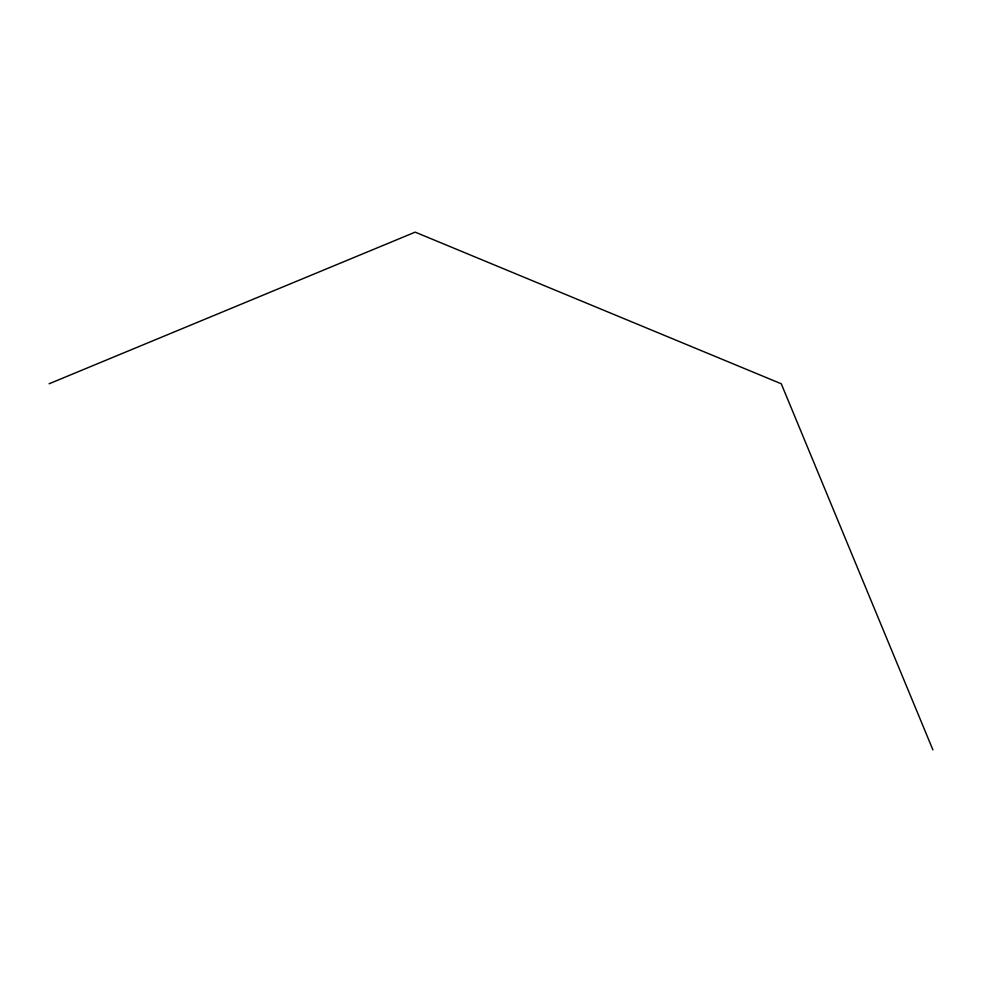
<?xml version="1.0" encoding="UTF-8"?>
<svg xmlns="http://www.w3.org/2000/svg" width="982" height="982" viewBox="0 0 982 982"><rect width="100%" height="100%" fill="white"/><g stroke="black" fill="none" stroke-linecap="round" stroke-linejoin="round"><path stroke-width="1.47" d="M49.1 383.778L415.177 232.145L781.267 383.778L932.9 749.855"/></g></svg>
